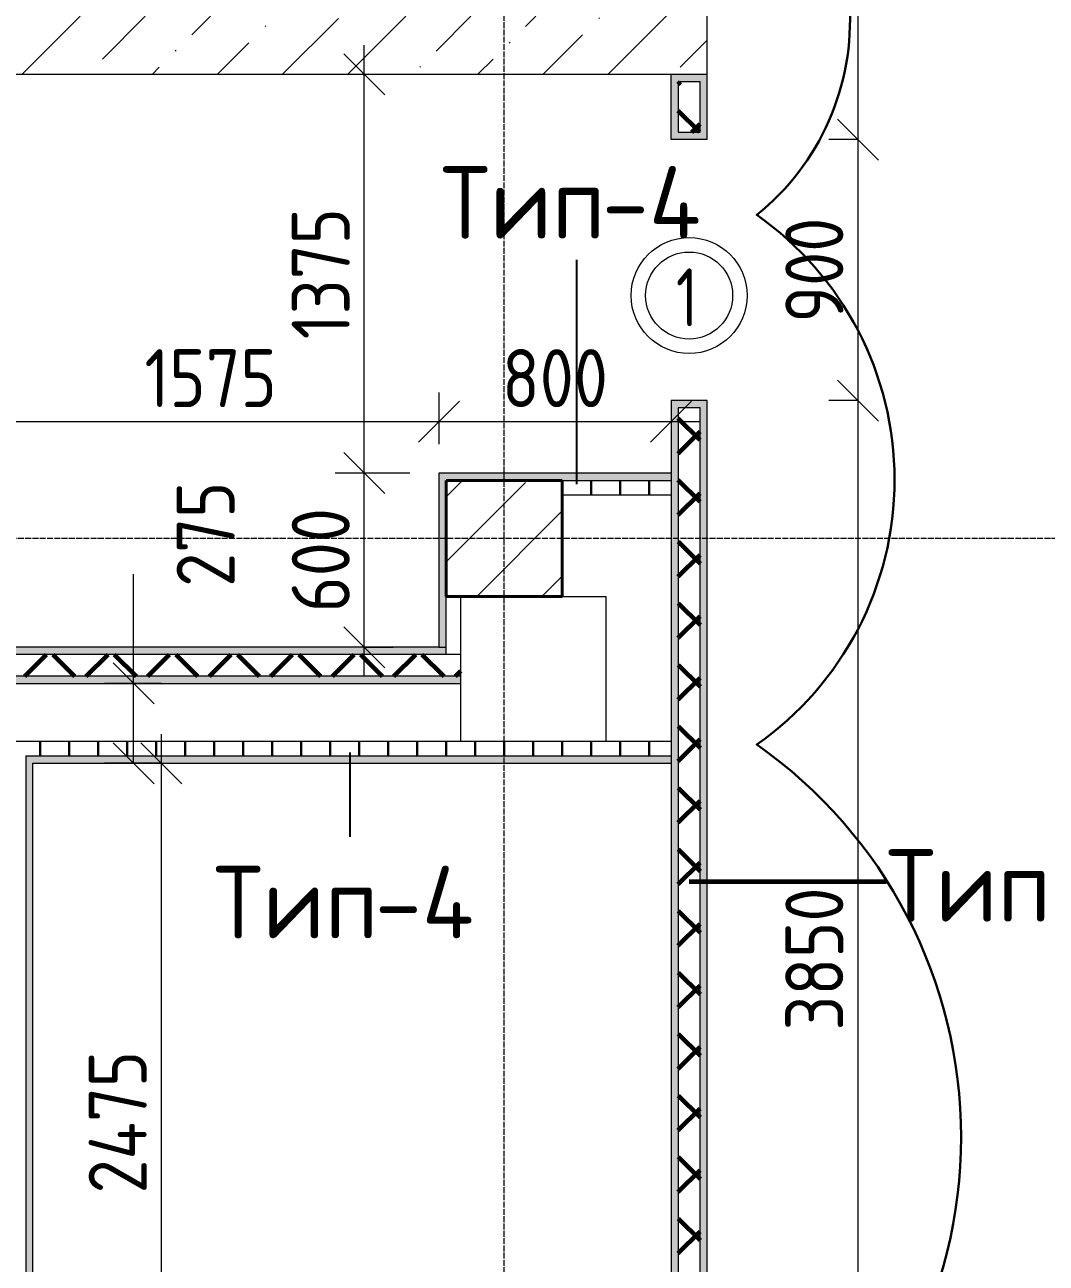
# Model space of a CAD drawing. Header units: millimetres. Extents: x -60946 to 138510, y -262288 to 24501.
# Drawn here: x -15244 to -11722, y -143692 to -139422 of the extents above; entities that cross this region are included whole.
import ezdxf

# ---------------------------------------------------------------- set-up
doc = ezdxf.new("R2010")
doc.units = ezdxf.units.MM
doc.linetypes.add('ADSK_Линия сетки', pattern=[25, 20, -2.5, 0, -2.5])
for name, color, linetype, lineweight in [('2)Тип-2', 3, 'Continuous', 60), ('Марки дверей', 7, 'Continuous', 20), ('Несущие колонны', 7, 'Continuous', 18), ('Оси', 7, 'Continuous', 9), ('Перекрытие', 7, 'Continuous', 18), ('Размеры', 7, 'Continuous', 9), ('Стены внутренние', 7, 'Continuous', 18), ('Стены наружные', 7, 'Continuous', 18), ('Стены штриховка', 7, 'Continuous', 9)]:
    doc.layers.add(name, color=color, linetype=linetype, lineweight=lineweight)
doc.layers.add('2)Тип-4', color=7, linetype='Continuous', lineweight=30, true_color=0x0080c0)
doc.styles.add('GOST Common_3', font='', dxfattribs={"width": 0.9, "height": 200})
doc.styles.add('GOST Common_4', font='', dxfattribs={"height": 250})
doc.styles.add('GOST Common_B', font='', dxfattribs={"width": 0.8, "height": 200})
doc.styles.get('GOST Common_3').set_extended_font_data('GOST Common')
doc.styles.get('GOST Common_4').set_extended_font_data('GOST Common')
doc.styles.get('GOST Common_B').set_extended_font_data('GOST Common', bold=True)
doc.dimstyles.new('ADSK_Основной_2_0', dxfattribs={"dimscale": 304.8, "dimtxt": 201.142999, "dimasz": 0.463911, "dimexe": 0.328084, "dimexo": 0.328084, "dimgap": 0.164042, "dimtad": 1, "dimdec": 3, "dimrnd": 0.001, "dimdsep": 46, "dimtxsty": 'GOST Common_3', "dimblk1": 'OBLIQUE', "dimblk2": 'OBLIQUE', "dimsah": 1, "dimcen": 0.09, "dimdle": 0.328084, "dimazin": 2, "dimtfac": 1, "dimtdec": 4, "dimtix": 1, "dimtmove": 0, "dimatfit": 3, "dimfxl": 1, "dimtvp": 1, "dimtolj": 1, "dimtzin": 0, "dimlwd": 20, "dimlwe": 20, "dimarcsym": 2})
doc.dimstyles.new('ADSK_Основной_2_0_1', dxfattribs={"dimscale": 304.8, "dimtxt": 201.142999, "dimasz": 0.463911, "dimexe": 0.328084, "dimexo": 0.328084, "dimgap": 0.164042, "dimtad": 1, "dimdec": 3, "dimrnd": 0.001, "dimdsep": 46, "dimtxsty": 'GOST Common_3', "dimblk1": 'OBLIQUE', "dimblk2": 'OBLIQUE', "dimsah": 1, "dimcen": 0.09, "dimdle": 0.328084, "dimazin": 2, "dimtfac": 1, "dimtdec": 4, "dimtix": 1, "dimtmove": 1, "dimatfit": 3, "dimfxl": 1, "dimtvp": 1, "dimtolj": 1, "dimtzin": 0, "dimlwd": 20, "dimlwe": 20, "dimarcsym": 2})
doc.dimstyles.new('ADSK_Основной_2_0_2', dxfattribs={"dimscale": 304.8, "dimtxt": 201.142999, "dimasz": 0.463911, "dimexe": 0.328084, "dimexo": 0.328084, "dimgap": 0.164042, "dimtad": 1, "dimdec": 3, "dimrnd": 0.001, "dimdsep": 46, "dimtxsty": 'GOST Common_3', "dimblk1": 'OBLIQUE', "dimblk2": 'OBLIQUE', "dimsah": 1, "dimcen": 0.09, "dimdle": 0.328084, "dimazin": 2, "dimtfac": 1, "dimtdec": 4, "dimtix": 1, "dimtmove": 0, "dimatfit": 3, "dimfxl": 1, "dimtvp": 1, "dimtolj": 1, "dimtzin": 0, "dimlwd": 20, "dimlwe": 20, "dimarcsym": 2})
pattern_1 = [(45, (9.36, -150597.75), (84.1895, 308.69595), [396.875, -79.375, 3.353, -76.022])]
pattern_2 = [(45, (9.36, -150597.75), (-106.066, 106.066), []), (135, (9.36, -150597.75), (-106.066, -106.066), [])]
pattern_3 = [(90, (9.36, -150597.75), (-100, 6e-15), [])]

# ---------------------------------------------------------------- blocks, each defined once
blk = doc.blocks.new('ADSK_КолоннаЖБ_Прямоугольная - 400x400 мм-1807142-Кладочный план 3-го этажа')
at = {"layer": 'Несущие колонны', "lineweight": 40}
for p, q in [((-200, 200), (200, 200)), ((-200, -200), (-200, 200)), ((200, 200), (200, -200)), ((200, -200), (-200, -200))]:
    blk.add_line(p, q, dxfattribs=at)
blk = doc.blocks.new('_Oblique')
at = {"color": 0, "linetype": 'ByBlock', "lineweight": -2}
blk.add_line((-0.5, -0.5), (0.5, 0.5), dxfattribs=at)
blk = doc.blocks.new('*D5333')
at = {"layer": 'Defpoints', "color": 0, "transparency": 16777216}
for p in [(-12890.6, -138467.8), (-12371.5, -139817.8), (-12271.5, -139817.8)]:
    blk.add_point(p, dxfattribs=at)
at = {"layer": 'Размеры', "color": 0, "lineweight": 20, "transparency": 16777216}
for p, q in [((-12371.5, -138367.8), (-12371.5, -139917.8)), ((-12790.6, -138467.8), (-12271.5, -138467.8)), ((-12371.5, -139817.8), (-12471.5, -139817.8))]:
    blk.add_line(p, q, dxfattribs=at)
at = {"layer": 'Размеры', "color": 0, "lineweight": 20, "transparency": 16777216, "xscale": 141.4, "yscale": 141.4, "zscale": 141.4}
for p, rotation in [((-12371.5, -138467.8), 90), ((-12371.5, -139817.8), 270)]:
    blk.add_blockref('_Oblique', p, dxfattribs=dict(at, rotation=rotation))
at = {"layer": 'Размеры', "color": 0, "lineweight": 9, "transparency": 16777216, "insert": (-12521.5, -139142.8), "char_height": 200, "width": 560.473, "attachment_point": 5, "rotation": 90, "style": 'GOST Common_3'}
blk.add_mtext('\\A1;1350', dxfattribs=at)
blk = doc.blocks.new('*D5334')
at = {"layer": 'Defpoints', "color": 0, "transparency": 16777216}
for p in [(-12271.5, -139817.8), (-12371.5, -140717.8), (-12271.5, -140717.8)]:
    blk.add_point(p, dxfattribs=at)
at = {"layer": 'Размеры', "color": 0, "lineweight": 20, "transparency": 16777216}
for p, q in [((-12371.5, -139717.8), (-12371.5, -140817.8)), ((-12371.5, -139817.8), (-12471.5, -139817.8)), ((-12371.5, -140717.8), (-12471.5, -140717.8))]:
    blk.add_line(p, q, dxfattribs=at)
at = {"layer": 'Размеры', "color": 0, "lineweight": 20, "transparency": 16777216, "xscale": 141.4, "yscale": 141.4, "zscale": 141.4}
for p, rotation in [((-12371.5, -139817.8), 90), ((-12371.5, -140717.8), 270)]:
    blk.add_blockref('_Oblique', p, dxfattribs=dict(at, rotation=rotation))
at = {"layer": 'Размеры', "color": 0, "lineweight": 9, "transparency": 16777216, "insert": (-12521.5, -140267.8), "char_height": 200, "width": 454.106, "attachment_point": 5, "rotation": 90, "style": 'GOST Common_3'}
blk.add_mtext('\\A1;900', dxfattribs=at)
blk = doc.blocks.new('*D5335')
at = {"layer": 'Defpoints', "color": 0, "transparency": 16777216}
for p in [(-12271.5, -140717.8), (-12890.6, -144567.8), (-12371.5, -144567.8)]:
    blk.add_point(p, dxfattribs=at)
at = {"layer": 'Размеры', "color": 0, "lineweight": 20, "transparency": 16777216}
for p, q in [((-12371.5, -140617.8), (-12371.5, -144667.8)), ((-12371.5, -140717.8), (-12471.5, -140717.8)), ((-12790.6, -144567.8), (-12271.5, -144567.8))]:
    blk.add_line(p, q, dxfattribs=at)
at = {"layer": 'Размеры', "color": 0, "lineweight": 20, "transparency": 16777216, "xscale": 141.4, "yscale": 141.4, "zscale": 141.4}
for p, rotation in [((-12371.5, -140717.8), 90), ((-12371.5, -144567.8), 270)]:
    blk.add_blockref('_Oblique', p, dxfattribs=dict(at, rotation=rotation))
at = {"layer": 'Размеры', "color": 0, "lineweight": 9, "transparency": 16777216, "insert": (-12521.5, -142642.8), "char_height": 200, "width": 605.475, "attachment_point": 5, "rotation": 90, "style": 'GOST Common_3'}
blk.add_mtext('\\A1;3850', dxfattribs=at)
blk = doc.blocks.new('*D5601')
at = {"layer": 'Defpoints', "color": 0, "transparency": 16777216}
for p in [(-14673.4, -141692.8), (-14868.4, -141967.8), (-14673.4, -141967.8)]:
    blk.add_point(p, dxfattribs=at)
at = {"layer": 'Размеры', "color": 0, "lineweight": 20, "transparency": 16777216}
for p, q in [((-14868.4, -141692.8), (-14868.4, -141315.9)), ((-14868.4, -141967.8), (-14868.4, -141592.8)), ((-14773.4, -141692.8), (-14968.4, -141692.8)), ((-14773.4, -141967.8), (-14968.4, -141967.8))]:
    blk.add_line(p, q, dxfattribs=at)
at = {"layer": 'Размеры', "color": 0, "lineweight": 20, "transparency": 16777216, "xscale": 141.4, "yscale": 141.4, "zscale": 141.4}
for p, rotation in [((-14868.4, -141692.8), 90), ((-14868.4, -141967.8), 270)]:
    blk.add_blockref('_Oblique', p, dxfattribs=dict(at, rotation=rotation))
at = {"layer": 'Размеры', "color": 0, "lineweight": 9, "transparency": 16777216, "insert": (-14720.3, -141359.7), "char_height": 200, "width": 454.106, "attachment_point": 1, "rotation": 90, "line_spacing_factor": 1.022761, "style": 'GOST Common_3'}
blk.add_mtext('\\A1;275', dxfattribs=at)
blk = doc.blocks.new('*D5602')
at = {"layer": 'Defpoints', "color": 0, "transparency": 16777216}
for p in [(-14673.4, -141967.8), (-14773.4, -144442.8), (-14673.4, -144442.8)]:
    blk.add_point(p, dxfattribs=at)
at = {"layer": 'Размеры', "color": 0, "lineweight": 20, "transparency": 16777216}
for p, q in [((-14773.4, -141867.8), (-14773.4, -144542.8)), ((-14773.4, -141967.8), (-14873.4, -141967.8)), ((-14773.4, -144442.8), (-14873.4, -144442.8))]:
    blk.add_line(p, q, dxfattribs=at)
at = {"layer": 'Размеры', "color": 0, "lineweight": 20, "transparency": 16777216, "xscale": 141.4, "yscale": 141.4, "zscale": 141.4}
for p, rotation in [((-14773.4, -141967.8), 90), ((-14773.4, -144442.8), 270)]:
    blk.add_blockref('_Oblique', p, dxfattribs=dict(at, rotation=rotation))
at = {"layer": 'Размеры', "color": 0, "lineweight": 9, "transparency": 16777216, "insert": (-14923.4, -143205.3), "char_height": 200, "width": 625.93, "attachment_point": 5, "rotation": 90, "style": 'GOST Common_3'}
blk.add_mtext('\\A1;2475', dxfattribs=at)
blk = doc.blocks.new('*D5603')
at = {"layer": 'Defpoints', "color": 0, "transparency": 16777216}
for p in [(-14073.4, -140967.8), (-13815.6, -140967.8), (-14173.4, -141567.8)]:
    blk.add_point(p, dxfattribs=at)
at = {"layer": 'Размеры', "color": 0, "lineweight": 20, "transparency": 16777216}
for p, q in [((-14073.4, -141667.8), (-14073.4, -140867.8)), ((-13915.6, -140967.8), (-14173.4, -140967.8)), ((-14073.4, -141567.8), (-13973.4, -141567.8))]:
    blk.add_line(p, q, dxfattribs=at)
at = {"layer": 'Размеры', "color": 0, "lineweight": 20, "transparency": 16777216, "xscale": 141.4, "yscale": 141.4, "zscale": 141.4}
for p, rotation in [((-14073.4, -140967.8), 90), ((-14073.4, -141567.8), 270)]:
    blk.add_blockref('_Oblique', p, dxfattribs=dict(at, rotation=rotation))
at = {"layer": 'Размеры', "color": 0, "lineweight": 9, "transparency": 16777216, "insert": (-14223.4, -141267.8), "char_height": 200, "width": 454.106, "attachment_point": 5, "rotation": 90, "style": 'GOST Common_3'}
blk.add_mtext('\\A1;600', dxfattribs=at)
blk = doc.blocks.new('*D5604')
at = {"layer": 'Defpoints', "color": 0, "transparency": 16777216}
for p in [(-14173.4, -139592.8), (-14073.4, -139592.8), (-13815.6, -140967.8)]:
    blk.add_point(p, dxfattribs=at)
at = {"layer": 'Размеры', "color": 0, "lineweight": 20, "transparency": 16777216}
for p, q in [((-14073.4, -141067.8), (-14073.4, -139492.8)), ((-14073.4, -139592.8), (-13973.4, -139592.8)), ((-13915.6, -140967.8), (-14173.4, -140967.8))]:
    blk.add_line(p, q, dxfattribs=at)
at = {"layer": 'Размеры', "color": 0, "lineweight": 20, "transparency": 16777216, "xscale": 141.4, "yscale": 141.4, "zscale": 141.4}
for p, rotation in [((-14073.4, -139592.8), 90), ((-14073.4, -140967.8), 270)]:
    blk.add_blockref('_Oblique', p, dxfattribs=dict(at, rotation=rotation))
at = {"layer": 'Размеры', "color": 0, "lineweight": 9, "transparency": 16777216, "insert": (-14223.4, -140280.3), "char_height": 200, "width": 560.473, "attachment_point": 5, "rotation": 90, "style": 'GOST Common_3'}
blk.add_mtext('\\A1;1375', dxfattribs=at)
blk = doc.blocks.new('*D5605')
at = {"layer": 'Defpoints', "color": 0, "transparency": 16777216}
for p in [(-15390.6, -140690.3), (-13815.6, -140790.3), (-13815.6, -140967.8)]:
    blk.add_point(p, dxfattribs=at)
at = {"layer": 'Размеры', "color": 0, "lineweight": 20, "transparency": 16777216}
for p, q in [((-13815.6, -140867.8), (-13815.6, -140690.3)), ((-15490.6, -140790.3), (-13715.6, -140790.3)), ((-15390.6, -140790.3), (-15390.6, -140890.3))]:
    blk.add_line(p, q, dxfattribs=at)
at = {"layer": 'Размеры', "color": 0, "lineweight": 20, "transparency": 16777216, "xscale": 141.4, "yscale": 141.4, "zscale": 141.4, "rotation": 180}
blk.add_blockref('_Oblique', (-15390.6, -140790.3), dxfattribs=at)
at = {"layer": 'Размеры', "color": 0, "lineweight": 20, "transparency": 16777216, "xscale": 141.4, "yscale": 141.4, "zscale": 141.4}
blk.add_blockref('_Oblique', (-13815.6, -140790.3), dxfattribs=at)
at = {"layer": 'Размеры', "color": 0, "lineweight": 9, "transparency": 16777216, "insert": (-14603.1, -140640.3), "char_height": 200, "width": 560.473, "attachment_point": 5, "style": 'GOST Common_3'}
blk.add_mtext('\\A1;1575', dxfattribs=at)
blk = doc.blocks.new('*D5606')
at = {"layer": 'Defpoints', "color": 0, "transparency": 16777216}
for p in [(-13015.6, -140690.3), (-13015.6, -140790.3), (-13815.6, -140967.8)]:
    blk.add_point(p, dxfattribs=at)
at = {"layer": 'Размеры', "color": 0, "lineweight": 20, "transparency": 16777216}
for p, q in [((-13815.6, -140867.8), (-13815.6, -140690.3)), ((-13915.6, -140790.3), (-12915.6, -140790.3)), ((-13015.6, -140790.3), (-13015.6, -140890.3))]:
    blk.add_line(p, q, dxfattribs=at)
at = {"layer": 'Размеры', "color": 0, "lineweight": 20, "transparency": 16777216, "xscale": 141.4, "yscale": 141.4, "zscale": 141.4, "rotation": 180}
blk.add_blockref('_Oblique', (-13815.6, -140790.3), dxfattribs=at)
at = {"layer": 'Размеры', "color": 0, "lineweight": 20, "transparency": 16777216, "xscale": 141.4, "yscale": 141.4, "zscale": 141.4}
blk.add_blockref('_Oblique', (-13015.6, -140790.3), dxfattribs=at)
at = {"layer": 'Размеры', "color": 0, "lineweight": 9, "transparency": 16777216, "insert": (-13415.6, -140640.3), "char_height": 200, "width": 454.106, "attachment_point": 5, "style": 'GOST Common_3'}
blk.add_mtext('\\A1;800', dxfattribs=at)
blk = doc.blocks.new('М_двери1 - Марка экземпляра 2-3719212-Кладочный план 3-го этажа')
at = {"layer": 'Марки дверей'}
for radius in [2, 1.5]:
    blk.add_circle((0, 0), radius, dxfattribs=at)

msp = doc.modelspace()

# ---------------------------------------------------------------- hatches: boundary and pattern name
at = {"layer": '2)Тип-2'}
h = msp.add_hatch(color=256, dxfattribs=at)
h.paths.add_polyline_path([(-12990.6385, -144442.7816), (-12990.6385, -140742.7816), (-12890.6385, -140742.7816), (-12890.6385, -140717.7816), (-13015.6385, -140717.7816), (-13015.6385, -144442.7816)])
h.paths.add_polyline_path([(-12890.6385, -139817.7816), (-12890.6385, -139792.7816), (-12990.6385, -139792.7816), (-12990.6385, -139593.7816), (-13015.6385, -139593.7816), (-13015.6385, -139817.7816)])
h = msp.add_hatch(color=256, dxfattribs=at)
h.paths.add_polyline_path([(-12890.6385, -144442.7816), (-12890.6385, -140742.7816), (-12915.6385, -140742.7816), (-12915.6385, -144442.7816)])
h.paths.add_polyline_path([(-12915.6385, -139792.7816), (-12890.6385, -139792.7816), (-12890.6385, -139593.7816), (-12990.6385, -139593.7816), (-12990.6385, -139618.7816), (-12915.6385, -139618.7816)])
h = msp.add_hatch(dxfattribs=at)
h.set_pattern_fill('FP_4', color=256, style=0, pattern_type=2)
h.set_pattern_definition(pattern_2)
h.paths.add_polyline_path([(-12990.6385, -144467.7816), (-12915.6385, -144467.7816), (-12915.6385, -140742.7816), (-12990.6385, -140742.7816), (-12990.6385, -144442.7816)])
h.paths.add_polyline_path([(-12990.6385, -139792.7816), (-12915.6385, -139792.7816), (-12915.6385, -139618.7816), (-12990.6385, -139618.7816)])
for points in [[(-13790.6385, -141592.7816), (-13790.6385, -141567.7816), (-15390.6385, -141567.7816), (-15390.6385, -141592.7816), (-14868.6671, -141592.7816)], [(-14868.6671, -141692.7816), (-13740.6385, -141692.7816), (-13740.6385, -141667.7816), (-15390.6385, -141667.7816), (-15390.6385, -141692.7816)]]:
    msp.add_hatch(color=256, dxfattribs=at).paths.add_polyline_path(points)
h = msp.add_hatch(dxfattribs=at)
h.set_pattern_fill('FP_4', color=256, style=0, pattern_type=2)
h.set_pattern_definition(pattern_2)
h.paths.add_polyline_path([(-15415.6385, -141667.7816), (-13740.6385, -141667.7816), (-13740.6385, -141592.7816), (-15415.6385, -141592.7816)])
at = {"layer": '2)Тип-4', "true_color": 0x0080c0, "transparency": 33554687}
for points in [[(-13815.6385, -141567.7816), (-13790.6385, -141567.7816), (-13790.6385, -140967.7816), (-13815.6385, -140967.7816)], [(-13015.6385, -140992.7816), (-13015.6385, -140967.7816), (-13790.6385, -140967.7816), (-13790.6385, -140992.7816), (-13390.6385, -140992.7816)], [(-13015.6385, -141967.7816), (-13015.6385, -141942.7816), (-15240.6385, -141942.7816), (-15240.6385, -141967.7816), (-14868.6671, -141967.7816)], [(-15215.6385, -144442.7816), (-15215.6385, -141967.7816), (-15240.6385, -141967.7816), (-15240.6385, -144442.7816)]]:
    msp.add_hatch(color=142, dxfattribs=at).paths.add_polyline_path(points)
h = msp.add_hatch(dxfattribs=at)
h.set_pattern_fill('FP_6', color=142, style=0, pattern_type=2)
h.set_pattern_definition(pattern_3)
h.paths.add_polyline_path([(-13015.6385, -141042.7816), (-13015.6385, -140992.7816), (-13390.6385, -140992.7816), (-13390.6385, -141042.7816)])
h = msp.add_hatch(dxfattribs=at)
h.set_pattern_fill('FP_6', color=142, style=0, pattern_type=2)
h.set_pattern_definition(pattern_3)
h.paths.add_polyline_path([(-15290.6385, -141942.7816), (-13015.6385, -141942.7816), (-13015.6385, -141892.7816), (-15290.6385, -141892.7816)])
at = {"layer": 'Несущие колонны', "lineweight": 9}
h = msp.add_hatch(dxfattribs=at)
h.set_pattern_fill('FP_1', color=256, style=0, pattern_type=2)
h.set_pattern_definition([(45, (9.36, -150597.75), (-224.5064, 224.5064), []), (45, (233.87, -150597.75), (-224.5064, 224.5064), [396.875, -79.375, 3.353, -76.022])])
h.paths.add_polyline_path([(-13740.6385, -141392.7816), (-13390.6385, -141392.7816), (-13390.6385, -140992.7816), (-13790.6385, -140992.7816), (-13790.6385, -141392.7816)])
at = {"layer": 'Стены наружные', "lineweight": 9}
h = msp.add_hatch(dxfattribs=at)
h.set_pattern_fill('FP_2', color=256, style=0, pattern_type=2)
h.set_pattern_definition(pattern_1)
h.paths.add_polyline_path([(-12890.6385, -139592.7816), (-12890.6385, -138467.7816), (-13090.6385, -138467.7816), (-13090.6385, -139592.7816)])
h.paths.add_polyline_path([(-13090.6385, -136917.7816), (-12890.6385, -136917.7816), (-12890.6385, -135992.7816), (-13090.6385, -135992.7816)])
h = msp.add_hatch(dxfattribs=at)
h.set_pattern_fill('FP_2', color=256, style=0, pattern_type=2)
h.set_pattern_definition(pattern_1)
h.paths.add_polyline_path([(-21290.6385, -139592.7816), (-13090.6385, -139592.7816), (-13090.6385, -139392.7816), (-21290.6385, -139392.7816)])

# ---------------------------------------------------------------- linework, layer by layer
at = {"layer": '2)Тип-2'}
msp.add_line((-12953.1385, -142375.2031), (-12273.4545, -142375.2031), dxfattribs=at)
at = {"layer": '2)Тип-4', "lineweight": 25}
for p, q in [((-13340.2856, -141005.2816), (-13340.2856, -140231.9495)), ((-14123.1479, -141930.2816), (-14123.1479, -142221.2471))]:
    msp.add_line(p, q, dxfattribs=at)
at = {"layer": '2)Тип-4', "color": 5}
msp.add_lwpolyline([(-19379.1108, -144680.9886, -0.52056705), (-19379.1108, -142145.9025, -0.52056705), (-19379.1108, -140580.8174, -0.52056705), (-19379.1108, -139120.3334, -0.52056705), (-17859.5368, -138669.9898, -0.52056705), (-15188.1135, -138669.9898, -0.52056705), (-12813.5288, -138669.9898, -0.52056705), (-12720.1383, -140077.7982, -0.52056705), (-12720.1383, -141903.4343, -0.52056705), (-12720.1383, -144610.8556, -0.52056705), (-14785.9688, -144680.9886, -0.52056705), (-17291.9255, -144680.9886, -0.52056705)], format="xyb", close=True, dxfattribs=at)
at = {"layer": 'Несущие колонны', "lineweight": 9}
for p, q in [((-13740.6385, -140992.7816), (-13790.6385, -140992.7816)), ((-13790.6385, -140992.7816), (-13790.6385, -141392.7816)), ((-13390.6385, -140992.7816), (-13740.6385, -140992.7816)), ((-13390.6385, -141042.7816), (-13390.6385, -140992.7816)), ((-13390.6385, -141392.7816), (-13390.6385, -141042.7816)), ((-13790.6385, -141392.7816), (-13740.6385, -141392.7816)), ((-13740.6385, -141392.7816), (-13390.6385, -141392.7816))]:
    msp.add_line(p, q, dxfattribs=at)
at = {"layer": 'Оси', "linetype": 'ADSK_Линия сетки', "lineweight": 5}
for p, q in [((-13590.6385, -161571.6329), (-13590.6385, -126096.8365)), ((62587.9153, -141192.7816), (-25230.7352, -141192.7816))]:
    msp.add_line(p, q, dxfattribs=at)
at = {"layer": 'Перекрытие'}
for p, q in [((-13390.6385, -141392.7816), (-13240.6385, -141392.7816)), ((-13240.6385, -141392.7816), (-13240.6385, -141892.7816)), ((-13740.6385, -141892.7816), (-13740.6385, -141692.7816))]:
    msp.add_line(p, q, dxfattribs=at)
at = {"layer": 'Стены внутренние', "lineweight": 5}
for p, q in [((-13015.6385, -139817.7816), (-13015.6385, -139593.7816)), ((-12890.6385, -139593.7816), (-13015.6385, -139593.7816)), ((-12890.6385, -139817.7816), (-12890.6385, -139593.7816)), ((-12890.6385, -139817.7816), (-13015.6385, -139817.7816)), ((-13015.6385, -140717.7816), (-13015.6385, -144442.7816)), ((-12890.6385, -140717.7816), (-13015.6385, -140717.7816)), ((-12890.6385, -144567.7816), (-12890.6385, -140717.7816)), ((-13015.6385, -140967.7816), (-13815.6385, -140967.7816)), ((-13815.6385, -140967.7816), (-13815.6385, -141567.7816)), ((-13790.6385, -141392.7816), (-13790.6385, -140992.7816)), ((-13740.6385, -140992.7816), (-13390.6385, -140992.7816)), ((-13390.6385, -140992.7816), (-13390.6385, -141042.7816)), ((-13390.6385, -141042.7816), (-13015.6385, -141042.7816)), ((-13740.6385, -141392.7816), (-13790.6385, -141392.7816)), ((-13740.6385, -141692.7816), (-13740.6385, -141392.7816)), ((-13815.6385, -141567.7816), (-15390.6385, -141567.7816)), ((-15390.6385, -141692.7816), (-13740.6385, -141692.7816)), ((-13015.6385, -141892.7816), (-15290.6385, -141892.7816)), ((-15215.6385, -144442.7816), (-15215.6385, -141967.7816)), ((-15215.6385, -141967.7816), (-13015.6385, -141967.7816))]:
    msp.add_line(p, q, dxfattribs=at)
at = {"layer": 'Стены наружные', "lineweight": 9}
for p, q in [((-12890.6385, -139592.7816), (-12890.6385, -138467.7816)), ((-15390.6385, -139592.7816), (-12890.6385, -139592.7816))]:
    msp.add_line(p, q, dxfattribs=at)
at = {"layer": 'Стены штриховка', "lineweight": 9}
for p, q in [((-12915.6385, -139618.7816), (-12990.6385, -139618.7816)), ((-12990.6385, -139618.7816), (-12990.6385, -139792.7816)), ((-12915.6385, -139792.7816), (-12915.6385, -139618.7816)), ((-12990.6385, -139792.7816), (-12915.6385, -139792.7816)), ((-12990.6385, -140742.7816), (-12990.6385, -144467.7816)), ((-12915.6385, -140742.7816), (-12990.6385, -140742.7816)), ((-12915.6385, -144542.7816), (-12915.6385, -140742.7816)), ((-13390.6385, -140992.7816), (-13015.6385, -140992.7816)), ((-13790.6385, -141592.7816), (-13790.6385, -141392.7816)), ((-13815.6385, -141567.7816), (-13790.6385, -141567.7816)), ((-13740.6385, -141592.7816), (-15415.6385, -141592.7816)), ((-13740.6385, -141667.7816), (-15415.6385, -141667.7816)), ((-15240.6385, -141942.7816), (-15240.6385, -144442.7816)), ((-15240.6385, -141942.7816), (-13015.6385, -141942.7816))]:
    msp.add_line(p, q, dxfattribs=at)

# ---------------------------------------------------------------- block references
at = {"layer": 'Марки дверей', "lineweight": 5, "xscale": 99.99999999999993, "yscale": 99.99999999999993, "zscale": 99.99999999999993}
msp.add_blockref('М_двери1 - Марка экземпляра 2-3719212-Кладочный план 3-го этажа', (-12953.1385, -140355.4872), dxfattribs=at)
at = {"layer": 'Несущие колонны', "lineweight": 40, "rotation": 89.9999999999999}
msp.add_blockref('ADSK_КолоннаЖБ_Прямоугольная - 400x400 мм-1807142-Кладочный план 3-го этажа', (-13590.6385, -141192.7816), dxfattribs=at)

# ---------------------------------------------------------------- texts
at = {"layer": '2)Тип-2', "color": 116, "lineweight": 9, "true_color": 0x008040, "insert": (-12273.4545, -142264.276), "char_height": 250, "width": 673.4175, "attachment_point": 1, "style": 'GOST Common_4'}
msp.add_mtext('Тип', dxfattribs=at)
at = {"layer": '2)Тип-4', "color": 116, "lineweight": 30, "true_color": 0x008040, "char_height": 250, "attachment_point": 1, "style": 'GOST Common_4'}
for s, insert, width in [('Тип', (-13809.7856, -139909.5224), 673.4175), ('-4', (-13254.1606, -139909.5224), 456.961875), ('Тип', (-14592.6479, -142321.82), 673.4175), ('-4', (-14037.0229, -142321.82), 456.961875)]:
    msp.add_mtext(s, dxfattribs=dict(at, insert=insert, width=width))
at = {"layer": 'Марки дверей', "lineweight": 5, "insert": (-12998.7959, -140261.8283), "char_height": 200, "width": 102.616, "attachment_point": 1, "style": 'GOST Common_B'}
msp.add_mtext('\\fGOST Common|b1|i0|c204|p34|;\\W.8;1', dxfattribs=at)

# ---------------------------------------------------------------- dimensions: what is measured, and where the dimension line sits
at = {"layer": 'Размеры', "lineweight": 9}
for base, p1, p2, dimstyle, override, picture, middle in [((-12371.4865, -139817.7816), (-12890.6385, -138467.7816), (-12271.5016, -139817.7816), 'ADSK_Основной_2_0_1', {"dimpost": '<>', "dimfxl": 1485.203863}, '*D5333', (-12521.4865, -139142.7816)), ((-14073.4233, -139592.7816), (-13815.6385, -140967.7816), (-14173.4082, -139592.7816), 'ADSK_Основной_2_0_2', {"dimpost": '<>', "dimfxl": 1420.782947}, '*D5604', (-14223.4233, -140280.2816)), ((-12371.4865, -140717.7816), (-12271.5016, -139817.7816), (-12271.5016, -140717.7816), 'ADSK_Основной_2_0_1', {"dimpost": '<>', "dimfxl": 900}, '*D5334', (-12521.4865, -140267.7816)), ((-12371.4865, -144567.7816), (-12271.5016, -140717.7816), (-12890.6385, -144567.7816), 'ADSK_Основной_2_0_1', {"dimpost": '<>', "dimfxl": 3899.465414}, '*D5335', (-12521.4865, -142642.7816)), ((-14073.4233, -140967.7816), (-14173.4082, -141567.7816), (-13815.6385, -140967.7816), 'ADSK_Основной_2_0_2', {"dimpost": '<>', "dimfxl": 698.569382}, '*D5603', (-14223.4233, -141267.7816)), ((-14773.4233, -144442.7816), (-14673.4384, -141967.7816), (-14673.4384, -144442.7816), 'ADSK_Основной_2_0_2', {"dimpost": '<>', "dimfxl": 2475}, '*D5602', (-14923.4233, -143205.2816))]:
    dim = msp.add_linear_dim(base=base, p1=p1, p2=p2, angle=90, dimstyle=dimstyle, override=override, dxfattribs=at)
    dim.commit()
    dim.dimension.update_dxf_attribs({"geometry": picture, "text_midpoint": middle})
for base, p1, p2, override, picture, middle in [((-13815.6385, -140790.2533), (-15390.6385, -140690.2684), (-13815.6385, -140967.7816), {"dimpost": '<>', "dimfxl": 1599.261888}, '*D5605', (-14603.1385, -140640.2533)), ((-13015.6385, -140790.2533), (-13815.6385, -140967.7816), (-13015.6385, -140690.2684), {"dimpost": '<>', "dimfxl": 846.766547}, '*D5606', (-13415.6385, -140640.2533))]:
    dim = msp.add_linear_dim(base=base, p1=p1, p2=p2, dimstyle='ADSK_Основной_2_0_2', override=override, dxfattribs=at)
    dim.commit()
    dim.dimension.update_dxf_attribs({"geometry": picture, "text_midpoint": middle})
dim = msp.add_linear_dim(base=(-14868.4191, -141967.7816), p1=(-14673.4384, -141692.7816), p2=(-14673.4384, -141967.7816), angle=90, dimstyle='ADSK_Основной_2_0', override={"dimpost": '<>', "dimfxl": 275}, dxfattribs=at)
dim.commit()
dim.dimension.update_dxf_attribs({"geometry": '*D5601', "text_midpoint": (-14586.9905, -141315.9344), "dimtype": 160, "text_rotation": 90})

doc.saveas('drawing.dxf')
